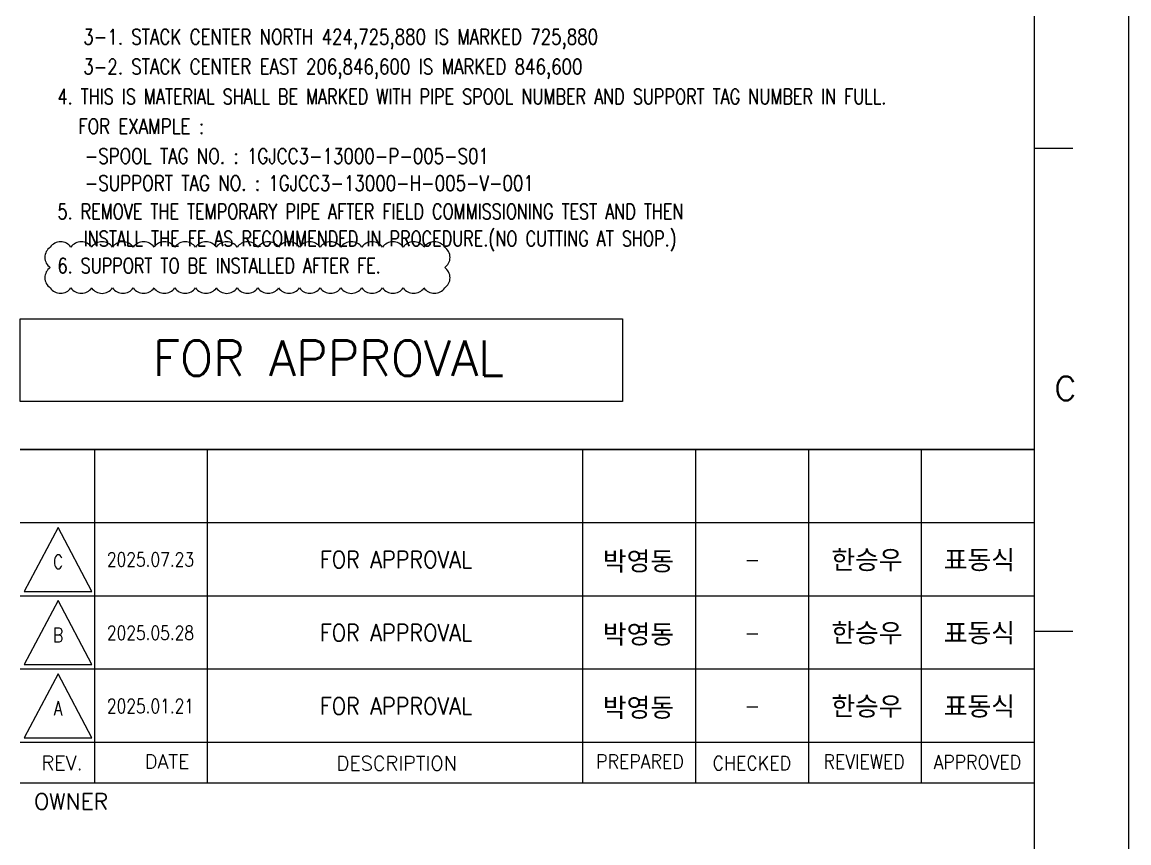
# Model space of a CAD drawing. Extents: x 0 to 841, y 0 to 594.
# Drawn here: x 677.3 to 841, y 122.8 to 244.2 of the extents above; entities that cross this region are included whole.
import ezdxf
from ezdxf.enums import TextEntityAlignment as Align

# ---------------------------------------------------------------- set-up
doc = ezdxf.new("R2010")
doc.units = 0
doc.header["$LTSCALE"] = 5
doc.header["$MEASUREMENT"] = 0
doc.layers.get('0').update_dxf_attribs({"lineweight": 9})
for name, color, linetype, lineweight in [('3', 7, 'Continuous', 9), ('4', 7, 'Continuous', 9), ('42', 7, 'Continuous', 9), ('EMB', 7, 'Continuous', 9)]:
    doc.layers.add(name, color=color, linetype=linetype, lineweight=lineweight)
doc.layers.add('FAB', color=2, linetype='Continuous')
doc.layers.add('TEXT', color=7, linetype='Continuous')
doc.styles.add('ROMANS', font='romans.shx')
doc.styles.get("Standard").update_dxf_attribs({"font": 'txt.shx'})
doc.styles.add('돋움', font='')
doc.styles.get('돋움').set_extended_font_data('Dotum')

msp = doc.modelspace()

# ---------------------------------------------------------------- linework, layer by layer
at = {"layer": '3', "color": 7, "linetype": 'Continuous', "lineweight": 0}
msp.add_lwpolyline([(766.1, 188.11), (677, 188.11), (677, 200.31), (766.1, 200.31)], close=True, dxfattribs=at)
at = {"layer": '42', "color": 3, "linetype": 'Continuous', "lineweight": 0}
for p, q in [((827, 225.57), (832.71, 225.57)), ((677, 181), (827, 181)), ((827, 154.15), (832.71, 154.15)), ((827, 131.66), (677, 131.66))]:
    msp.add_line(p, q, dxfattribs=at)
at = {"layer": '42', "color": 7, "linetype": 'Continuous', "lineweight": 0}
for p, q in [((827, 181), (677, 181)), ((687.98, 181), (687.98, 131.66)), ((704.68, 181), (704.68, 131.66)), ((760.2, 181), (760.2, 131.66)), ((776.9, 181), (776.9, 131.66)), ((793.6, 181), (793.6, 131.66)), ((810.3, 181), (810.3, 131.66)), ((827, 170.16), (677, 170.16)), ((827, 159.32), (677, 159.32)), ((827, 148.5), (677, 148.5)), ((827, 137.66), (677, 137.66))]:
    msp.add_line(p, q, dxfattribs=at)
at = {"layer": '42', "color": 3, "linetype": 'Continuous', "lineweight": 0}
for points in [[(0, 0), (841, 0), (841, 594), (0, 594)], [(35, 580), (827, 580), (827, 14), (35, 14)]]:
    msp.add_lwpolyline(points, close=True, dxfattribs=at)
at = {"layer": '42', "color": 7, "linetype": 'Continuous', "lineweight": 0}
for points in [[(682.61, 169.49), (677.6, 160), (687.61, 160), (682.61, 169.49)], [(682.61, 158.68), (677.6, 149.19), (687.61, 149.19), (682.61, 158.68)], [(682.61, 147.84), (677.6, 138.35), (687.61, 138.35), (682.61, 147.84)]]:
    msp.add_lwpolyline(points, dxfattribs=at)
at = {"layer": 'FAB', "color": 6, "lineweight": 0, "flags": 128}
msp.add_lwpolyline([(681.45, 210.92, 0.520567), (681.45, 210.92, 0.520567), (681.45, 210.92, 0.520567), (681.45, 207.91, 0.520567), (681.45, 204.9, 0.520567), (681.45, 204.9, 0.520567), (684.52, 204.9, 0.520567), (687.59, 204.9, 0.520567), (690.67, 204.9, 0.520567), (693.74, 204.9, 0.520567), (696.81, 204.9, 0.520567), (699.88, 204.9, 0.520567), (702.95, 204.9, 0.520567), (706.02, 204.9, 0.520567), (709.1, 204.9, 0.520567), (712.17, 204.9, 0.520567), (715.24, 204.9, 0.520567), (718.31, 204.9, 0.520567), (721.38, 204.9, 0.520567), (724.45, 204.9, 0.520567), (727.53, 204.9, 0.520567), (730.6, 204.9, 0.520567), (733.67, 204.9, 0.520567), (736.74, 204.9, 0.520567), (739.81, 204.9, 0.520567), (739.81, 204.9, 0.520567), (739.81, 207.91, 0.520567), (739.81, 210.92, 0.520567), (739.81, 210.92, 0.520567), (736.74, 210.92, 0.520567), (733.67, 210.92, 0.520567), (730.6, 210.92, 0.520567), (727.53, 210.92, 0.520567), (724.45, 210.92, 0.520567), (721.38, 210.92, 0.520567), (718.31, 210.92, 0.520567), (715.24, 210.92, 0.520567), (712.17, 210.92, 0.520567), (709.1, 210.92, 0.520567), (706.02, 210.92, 0.520567), (702.95, 210.92, 0.520567), (699.88, 210.92, 0.520567), (696.81, 210.92, 0.520567), (693.74, 210.92, 0.520567), (690.67, 210.92, 0.520567), (687.59, 210.92, 0.520567), (684.52, 210.92, 0.520567), (681.45, 210.92, 0.520567)], format="xyb", dxfattribs=at)

# ---------------------------------------------------------------- texts
at = {"color": 7, "lineweight": 0, "style": '돋움'}
for s, p in [('박영동', (768.46, 164.54)), ('한승우', (802.26, 164.73)), ('표동식', (818.89, 164.73)), ('한승우', (802.26, 153.92)), ('표동식', (818.89, 153.92)), ('박영동', (768.46, 153.73)), ('박영동', (768.46, 142.89)), ('한승우', (802.26, 143.08)), ('표동식', (818.89, 143.08))]:
    msp.add_text(s, height=2.8, dxfattribs=at).set_placement(p, align=Align.MIDDLE)
at = {"layer": '4', "color": 2, "linetype": 'Continuous', "lineweight": 0, "style": 'ROMANS'}
for s, width, p in [('3-1. STACK CENTER NORTH 424,725,880 IS MARKED 725,880', 0.8, (686.35, 240.9)), ('3-2. STACK CENTER EAST 206,846,600 IS MARKED 846,600', 0.8, (686.35, 236.5)), ('4. THIS IS MATERIAL SHALL BE MARKED WITH PIPE SPOOL NUMBER AND SUPPORT TAG NUMBER IN FULL.', 0.77, (682.54, 232.07)), ('  FOR EXAMPLE :', 0.8, (683.14, 227.67)), ('   -SPOOL TAG NO. : 1GJCC3-13000-P-005-S01', 0.8, (682.54, 223.27)), ('   -SUPPORT TAG NO. : 1GJCC3-13000-H-005-V-001', 0.8, (682.54, 219.27)), ('5. REMOVE THE TEMPORARY PIPE AFTER FIELD COMMISSIONING TEST AND THEN', 0.77, (682.54, 215.07)), ('   INSTALL THE FE AS RECOMMENDED IN PROCEDURE.(NO CUTTING AT SHOP.)', 0.77, (682.54, 211.07)), ('6. SUPPORT TO BE INSTALLED AFTER FE.', 0.77, (682.54, 207.07))]:
    msp.add_text(s, height=2.25, dxfattribs=dict(at, width=width)).set_placement(p)
at = {"layer": '42', "color": 7, "linetype": 'Continuous', "lineweight": 0, "style": 'ROMANS'}
for s, height, p in [('FOR APPROVAL', 5.1984, (722.6, 194.51)), ('DATE', 2.087, (698.75, 134.86)), ('REV.', 2.087, (683.21, 134.65)), ('DESCRIPTION', 2.0875, (732.71, 134.6))]:
    msp.add_text(s, height=height, dxfattribs=at).set_placement(p, align=Align.MIDDLE)
at = {"layer": '42', "color": 3, "linetype": 'Continuous', "lineweight": 0, "style": 'ROMANS', "width": 1.001449}
msp.add_text('C', height=3.57, dxfattribs=at).set_placement((831.61, 190.04), align=Align.MIDDLE)
at = {"layer": '42', "color": 7, "linetype": 'Continuous', "lineweight": 0, "style": 'ROMANS', "width": 0.900011}
for s, p in [('PREPARED', (768.68, 134.86)), ('REVIEWED', (801.83, 134.85)), ('CHECKED', (785.23, 134.64)), ('APPROVED', (818.58, 134.76))]:
    msp.add_text(s, height=2.087, dxfattribs=at).set_placement(p, align=Align.MIDDLE)
at = {"layer": '42', "color": 7, "linetype": 'Continuous', "lineweight": 0, "style": 'ROMANS'}
msp.add_text('OWNER', height=2.361, dxfattribs=at).set_placement((684.55, 127.78), align=Align.CENTER)
at = {"layer": 'EMB', "color": 7, "linetype": 'Continuous', "lineweight": 0, "style": 'ROMANS'}
for s, height, width, p in [('C', 2.09, 0.800022, (682.61, 164.39)), ('2025.07.23', 2.087, 0.800022, (696.28, 164.73)), ('FOR APPROVAL', 2.505, 0.9, (732.61, 164.73)), ('B', 2.09, 0.800022, (682.61, 153.57)), ('2025.05.28', 2.087, 0.800022, (696.28, 153.91)), ('FOR APPROVAL', 2.505, 0.9, (732.61, 153.91)), ('2025.01.21', 2.087, 0.800022, (696.28, 143.07)), ('FOR APPROVAL', 2.505, 0.9, (732.61, 143.07)), ('A', 2.09, 0.800022, (682.61, 142.74))]:
    msp.add_text(s, height=height, dxfattribs=dict(at, width=width)).set_placement(p, align=Align.MIDDLE)
at = {"layer": 'TEXT', "color": 7, "linetype": 'Continuous', "lineweight": 0}
for p in [(785.3, 164.73), (785.3, 153.92), (785.3, 143.08)]:
    msp.add_text('-', height=2.09, dxfattribs=at).set_placement(p, align=Align.MIDDLE)

doc.saveas('drawing.dxf')
